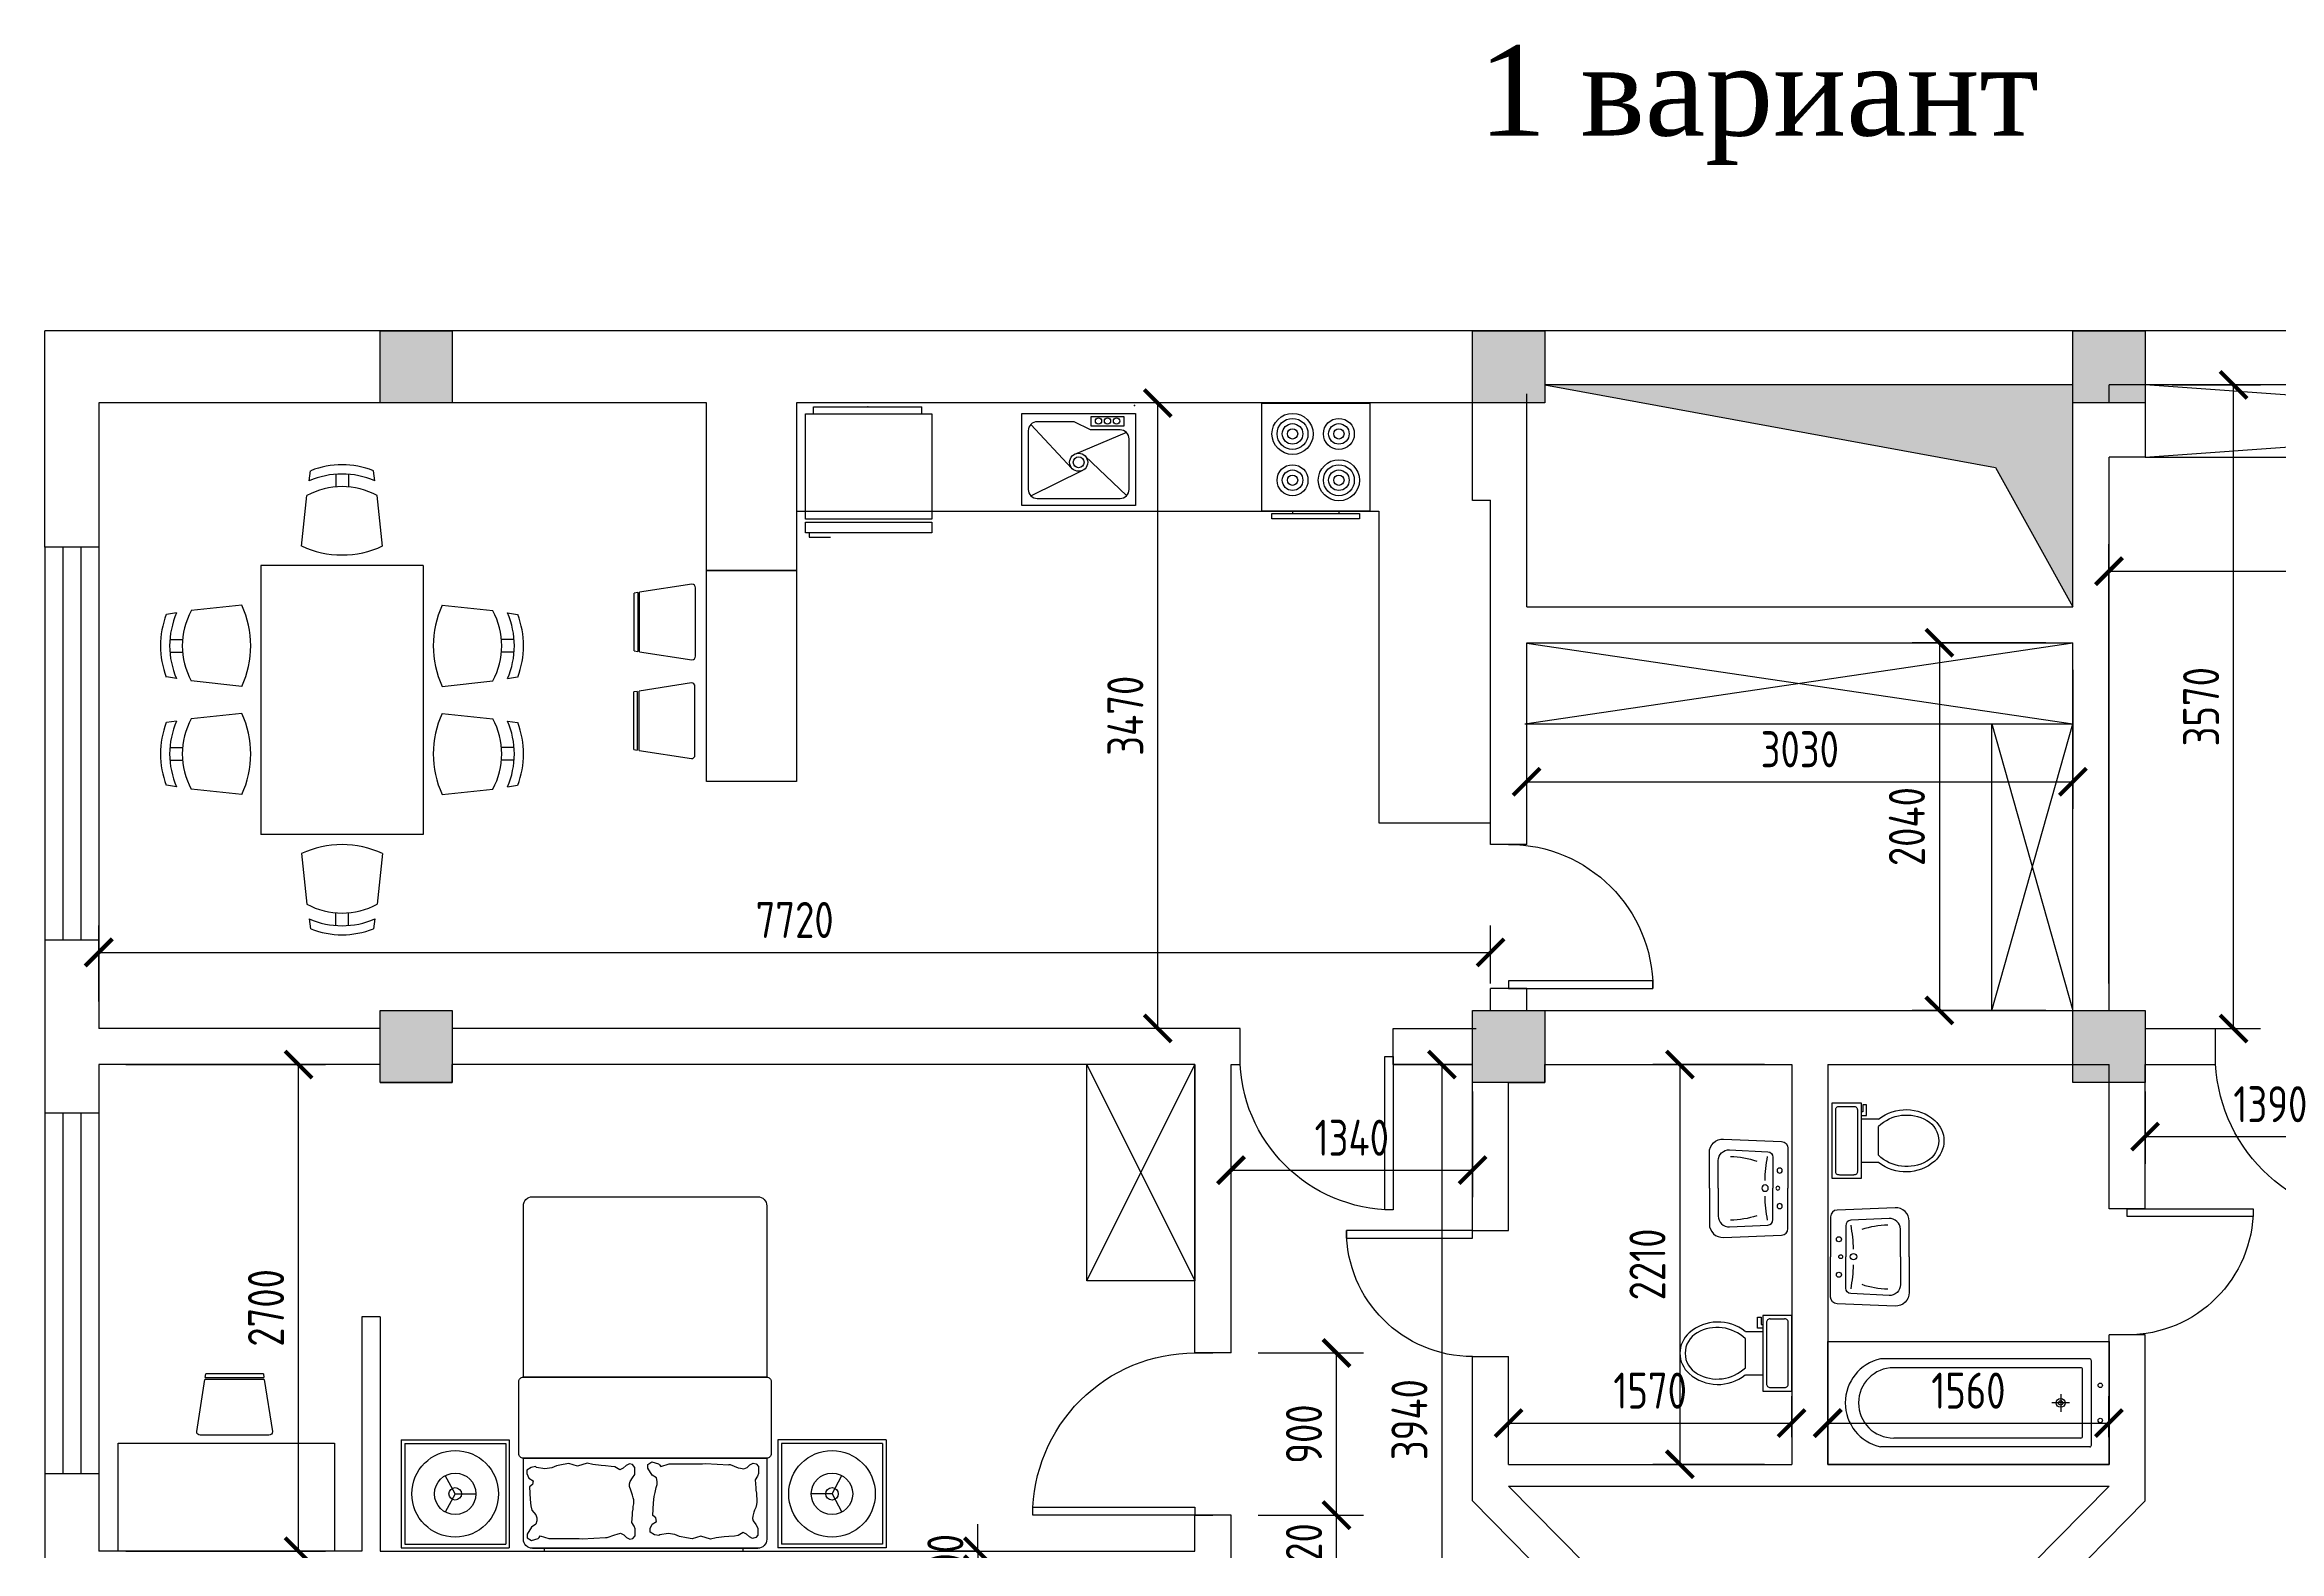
# Model space of a CAD drawing. Header units: millimetres. Extents: x -32476 to 97997, y 23196 to 53777.
# Drawn here: x -32476 to -20081, y 39205 to 47563 of the extents above; entities that cross this region are included whole.
import ezdxf

# ---------------------------------------------------------------- set-up
doc = ezdxf.new("R2010")
doc.units = ezdxf.units.MM
doc.layers.get('Defpoints').update_dxf_attribs({"color": 140})
doc.layers.add('FURNITURE-LAYOUT', color=8, linetype='Continuous')
doc.layers.add('KITSHEN', color=44, linetype='Continuous')
doc.styles.add('Arch-Dim', font='romans.shx', dxfattribs={"width": 0.75})
doc.styles.add('ira', font='times.ttf', dxfattribs={"height": 3})
doc.dimstyles.new('Annotative-UK', dxfattribs={"dimscale": 0, "dimtxt": 2.5, "dimasz": 1.5, "dimexe": 1.5, "dimexo": 1.5, "dimgap": 0.8, "dimtad": 1, "dimdec": 0, "dimdsep": 46, "dimtxsty": 'Arch-Dim', "dimblk": 'ARCHTICK', "dimcen": 2.5, "dimadec": 1, "dimazin": 2, "dimtfac": 1, "dimtdec": 0, "dimtix": 1, "dimtmove": 2, "dimatfit": 3, "dimfxl": 1, "dimtolj": 1, "dimtzin": 0, "dimarcsym": 0})

# ---------------------------------------------------------------- blocks, each defined once
blk = doc.blocks.new('*U37')
for p, q in [((0, 0), (0, 100)), ((900, 0), (900, 100))]:
    blk.add_line(p, q)
blk.add_lwpolyline([(0, 0), (0, -900), (43.75, -900), (43.75, 0)], close=True)
blk.add_arc((0, 0), 900, 270, 0)
blk = doc.blocks.new('*U9')
for p, q in [((0, 0), (0, 100)), ((800, 0), (800, 100))]:
    blk.add_line(p, q)
blk.add_lwpolyline([(0, 0), (0, -800), (43.75, -800), (43.75, 0)], close=True)
blk.add_arc((0, 0), 800, 270, 0)
blk = doc.blocks.new('*U10')
for p, q in [((-700, 0), (-700, 100)), ((0, 0), (0, 100))]:
    blk.add_line(p, q)
blk.add_lwpolyline([(0, 0), (0, -700), (-43.75, -700), (-43.75, 0)], close=True)
blk.add_arc((0, 0), 700, 180, 270)
blk = doc.blocks.new('table-23')
at = {"color": 0, "linetype": 'ByBlock'}
for p, q in [((-0.632, 0.469), (-0.624, 0.525)), ((-0.485, 0.506), (-0.485, 0.436)), ((-0.415, 0.506), (-0.415, 0.436)), ((-0.268, 0.469), (-0.276, 0.525)), ((-0.675, 0.107), (-0.645, 0.387)), ((-0.225, 0.107), (-0.255, 0.387)), ((-0.9, -1.492), (-0.9, 0)), ((-0.9, 0), (0, 0)), ((0, -1.492), (0, 0)), ((-1.006, -0.221), (-1.286, -0.251)), ((0.106, -0.221), (0.386, -0.251)), ((-1.368, -0.264), (-1.424, -0.273)), ((0.468, -0.264), (0.524, -0.273)), ((-1.405, -0.411), (-1.335, -0.411)), ((-1.405, -0.481), (-1.335, -0.481)), ((0.505, -0.411), (0.435, -0.411)), ((0.505, -0.481), (0.435, -0.481)), ((-1.368, -0.628), (-1.424, -0.62)), ((0.468, -0.628), (0.524, -0.62)), ((-1.006, -0.671), (-1.286, -0.641)), ((0.106, -0.671), (0.386, -0.641)), ((-1.368, -0.864), (-1.424, -0.873)), ((-1.006, -0.821), (-1.286, -0.851)), ((0.106, -0.821), (0.386, -0.851)), ((0.468, -0.864), (0.524, -0.873)), ((-1.405, -1.011), (-1.335, -1.011)), ((-1.405, -1.081), (-1.335, -1.081)), ((0.505, -1.011), (0.435, -1.011)), ((0.505, -1.081), (0.435, -1.081)), ((-1.368, -1.228), (-1.424, -1.22)), ((0.468, -1.228), (0.524, -1.22)), ((-1.006, -1.271), (-1.286, -1.241)), ((0.106, -1.271), (0.386, -1.241)), ((-0.9, -1.492), (0, -1.492)), ((-0.675, -1.599), (-0.645, -1.879)), ((-0.225, -1.599), (-0.255, -1.879)), ((-0.632, -1.961), (-0.624, -2.017)), ((-0.485, -1.998), (-0.485, -1.928)), ((-0.415, -1.998), (-0.415, -1.928)), ((-0.268, -1.961), (-0.276, -2.017))]:
    blk.add_line(p, q, dxfattribs=at)
for centre, radius, start, end in [((-0.45, 0.057), 0.45, 66.1344, 113.8656), ((-0.45, 0.077), 0.48, 68.7887, 111.2113), ((-0.45, 0.032), 0.405, 61.2372, 118.7628), ((-0.45, 0.588), 0.531, 244.9424, 295.0576), ((-1.487, -0.446), 0.531, 334.9424, 25.0576), ((0.587, -0.446), 0.531, 154.9424, 205.0576), ((-0.977, -0.446), 0.48, 158.7887, 201.2113), ((-0.956, -0.446), 0.45, 156.1344, 203.8656), ((-0.931, -0.446), 0.405, 151.2372, 208.7628), ((0.031, -0.446), 0.405, 331.2372, 28.7628), ((0.056, -0.446), 0.45, 336.1344, 23.8656), ((0.077, -0.446), 0.48, 338.7887, 21.2113), ((-0.956, -1.046), 0.45, 156.1344, 203.8656), ((-0.931, -1.046), 0.405, 151.2372, 208.7628), ((-1.487, -1.046), 0.531, 334.9424, 25.0576), ((0.587, -1.046), 0.531, 154.9424, 205.0576), ((0.031, -1.046), 0.405, 331.2372, 28.7628), ((0.056, -1.046), 0.45, 336.1344, 23.8656), ((-0.977, -1.046), 0.48, 158.7887, 201.2113), ((0.077, -1.046), 0.48, 338.7887, 21.2113), ((-0.45, -2.081), 0.531, 64.9424, 115.0576), ((-0.45, -1.524), 0.405, 241.2372, 298.7628), ((-0.45, -1.549), 0.45, 246.1344, 293.8656), ((-0.45, -1.57), 0.48, 248.7887, 291.2113)]:
    blk.add_arc(centre, radius, start, end, dxfattribs=at)
blk = doc.blocks.new('toilet-6')
at = {"color": 0, "linetype": 'ByBlock'}
for p, q in [((-0.21, -0.02), (-0.21, -0.18)), ((0.21, -0.02), (-0.21, -0.02)), ((-0.19, -0.06), (-0.19, -0.14)), ((0.17, -0.04), (-0.17, -0.04)), ((0.19, -0.14), (0.19, -0.06)), ((0.21, -0.18), (0.21, -0.02)), ((-0.21, -0.18), (0.21, -0.18)), ((-0.2, -0.21), (-0.2, -0.19)), ((-0.2, -0.19), (-0.16, -0.19)), ((-0.14, -0.21), (-0.2, -0.21)), ((-0.17, -0.16), (0.17, -0.16)), ((-0.16, -0.19), (-0.16, -0.18)), ((-0.14, -0.18), (-0.14, -0.21)), ((-0.12, -0.277), (-0.12, -0.18)), ((0.12, -0.277), (0.12, -0.18)), ((0.08, -0.277), (-0.08, -0.277))]:
    blk.add_line(p, q, dxfattribs=at)
for centre, radius, start, end in [((-0.173, -0.057), 0.0177, 81.8699, 188.1301), ((0.172, -0.057), 0.0177, 351.8699, 98.1301), ((-0.173, -0.142), 0.0177, 171.8699, 278.1301), ((0.172, -0.142), 0.0177, 261.8699, 8.1301), ((0.07, -0.429), 0.243, 141.4691, 221.0789), ((0.084, -0.433), 0.227, 136.3677, 209.5765), ((-0.084, -0.433), 0.227, 330.4233, 43.6321), ((-0.07, -0.429), 0.243, 318.9209, 38.5307), ((0, -0.481), 0.13, 209.5765, 330.4233), ((0, -0.49), 0.15, 221.0789, 318.9209)]:
    blk.add_arc(centre, radius, start, end, dxfattribs=at)
blk = doc.blocks.new('fdhgjmkhj')
for points in [[(100874, 40847), (100676, 40847, -0.426121), (100601, 40925), (100614, 41247, -0.402405), (100651, 41283), (100874, 41283)], [(100874, 40847), (101072, 40847, 0.426121), (101147, 40925), (101134, 41247, 0.402405), (101096, 41283), (100874, 41283)], [(100874, 40896), (100720, 40896, -0.426121), (100660, 40959), (100670, 41171, -0.402405), (100700, 41199), (100874, 41199)], [(100874, 40896), (101028, 40896, 0.426121), (101087, 40959), (101077, 41171, 0.402405), (101047, 41199), (100874, 41199)]]:
    blk.add_lwpolyline(points, format="xyb")
for centre, radius in [((100775, 41237), 14.1), ((100875, 41156), 17.7), ((100875, 41227), 10.6), ((100972, 41237), 14.1)]:
    blk.add_circle(centre, radius)
for centre, radius, start, end in [((100865, 42114), 959, 259.9216, 267.8955), ((100882, 42114), 959, 272.1045, 280.0784), ((101159, 40961), 462, 161.1486, 179.4926), ((100588, 40961), 462, 0.5074, 18.8514)]:
    blk.add_arc(centre, radius, start, end)
blk = doc.blocks.new('Bañ06 160x70')
at = {"color": 0, "linetype": 'ByBlock'}
for p, q in [((0, 0.35), (1.6, 0.35)), ((0, -0.35), (0, 0.35)), ((1.6, 0.35), (1.6, -0.35)), ((0.1, 0.240002), (0.1, -0.240002)), ((0.109997, 0.25), (1.3, 0.25)), ((0.15, 0.190002), (0.15, -0.190002)), ((0.159998, 0.2), (1.225, 0.2)), ((0.225, 0), (0.325, 0)), ((0.275, -0.05), (0.275, 0.05)), ((0.109997, -0.25), (1.3, -0.25)), ((0.159998, -0.2), (1.225, -0.2)), ((1.6, -0.35), (0, -0.35))]:
    blk.add_line(p, q, dxfattribs=at)
for centre, radius in [((0.05, 0.1), 0.0125), ((0.275, 0), 0.025), ((0.275, 0), 0.0125), ((0.05, -0.1), 0.0125)]:
    blk.add_circle(centre, radius, dxfattribs=at)
for centre, radius, start, end in [((0.109997, 0.240002), 0.01, 90.000005, 180.000007), ((0.159998, 0.190002), 0.01, 90.000005, 180.000062), ((1.225, 0), 0.2, 270, 89.999991), ((1.244141, 0), 0.256165, 282.594819, 77.404868), ((0.109997, -0.240002), 0.01, 180.000001, 269.99999), ((0.159998, -0.190002), 0.01, 180.000001, 270.000058)]:
    blk.add_arc(centre, radius, start, end, dxfattribs=at)
blk = doc.blocks.new('*U11')
for p, q in [((-700, 0), (-700, -100)), ((0, 0), (0, -100))]:
    blk.add_line(p, q)
blk.add_lwpolyline([(0, 0), (0, 700), (-43.75, 700), (-43.75, 0)], close=True)
blk.add_arc((0, 0), 700, 90, 180)
blk = doc.blocks.new('htjykl')
for p, q in [((94431, 45514), (94431, 45554)), ((94431, 45554), (95031, 45554)), ((95031, 45514), (95031, 45554)), ((94406, 44854), (94406, 44831)), ((94406, 44831), (94524, 44831))]:
    blk.add_line(p, q)
for points in [[(94386, 45514), (95086, 45514), (95086, 44931), (94386, 44931)], [(95086, 44914), (95086, 44854), (94386, 44854), (94386, 44914)]]:
    blk.add_lwpolyline(points, close=True)
blk.add_point((94731, 45554))
blk = doc.blocks.new('hjykl.yu')
for p, q in [((95996, 45456), (96224, 45212)), ((96526, 45411), (96237, 45290)), ((96526, 45061), (96298, 45280))]:
    blk.add_line(p, q)
for points in [[(96576, 45516), (96576, 45006), (95946, 45006), (95946, 45516)], [(96511, 45446), (96331, 45446), (96331, 45501), (96511, 45501)]]:
    blk.add_lwpolyline(points, close=True)
blk.add_lwpolyline([(96491, 45426), (96326, 45426), (96236, 45471), (96031, 45471, 0.414214), (95981, 45421), (95981, 45096, 0.414214), (96031, 45046), (96491, 45046, 0.414214), (96541, 45096), (96541, 45376, 0.414214)], format="xyb", close=True)
for centre, radius in [((96371, 45475), 17.5), ((96421, 45475), 17.5), ((96471, 45475), 17.5), ((96261, 45246), 50), ((96261, 45246), 30)]:
    blk.add_circle(centre, radius)
blk = doc.blocks.new('ove 10')
at = {"layer": 'KITSHEN', "color": 7}
for p, q in [((5363.7, 715.5), (5423.7, 715.5)), ((5363.7, 655.5), (5363.7, 715.5)), ((5423.7, 715.5), (5423.7, 655.5)), ((5423.7, 655.5), (5363.7, 655.5)), ((5369.4, 651.3), (5369.4, 654.2)), ((5369.4, 654.2), (5418, 654.2)), ((5418, 651.3), (5369.4, 651.3)), ((5380.8, 655.5), (5380.8, 654.2)), ((5406.5, 655.5), (5406.5, 654.2)), ((5418, 654.2), (5418, 651.3))]:
    blk.add_line(p, q, dxfattribs=at)
for centre, radius in [((5380.8, 698.4), 11.4), ((5380.8, 698.4), 8.57), ((5406.5, 698.4), 8.57), ((5380.8, 698.4), 5.71), ((5380.8, 698.4), 2.86), ((5406.5, 698.4), 5.71), ((5406.5, 698.4), 2.86), ((5406.5, 672.7), 11.4), ((5380.8, 672.7), 8.57), ((5380.8, 672.7), 5.71), ((5380.8, 672.7), 2.86), ((5406.5, 672.7), 8.57), ((5406.5, 672.7), 5.71), ((5406.5, 672.7), 2.86)]:
    blk.add_circle(centre, radius, dxfattribs=at)
blk = doc.blocks.new('D-CH')
at = {"layer": 'FURNITURE-LAYOUT'}
for p, q in [((0, 9.5), (0, -9.5)), ((15.50061, 8.2343), (1, 10.5)), ((15.5, 8.2304), (15.5, -8.2391)), ((16, -8.1584), (16, 8.1534)), ((17, 8), (16.00044, 8.1562)), ((17, 8), (17, -8)), ((1, -10.5), (15.49928, -8.2345)), ((15.99968, -8.1563), (17, -8))]:
    blk.add_line(p, q, dxfattribs=at)
for centre, start, end in [((1, 9.5), 90, 180), ((1, -9.5), 180, 270)]:
    blk.add_arc(centre, 1, start, end, dxfattribs=at)
blk = doc.blocks.new('MAT-P14')
for p, q in [((-1.337, 1.348), (-1.337, 1.948)), ((-1.337, 1.948), (-0.737, 1.948)), ((-1.317, 1.928), (-0.757, 1.928)), ((-1.317, 1.368), (-1.317, 1.928)), ((-0.757, 1.368), (-0.757, 1.928)), ((-0.737, 1.348), (-0.737, 1.948)), ((0.625, 1.95), (-0.625, 1.95)), ((0.753, 1.348), (0.753, 1.948)), ((1.353, 1.948), (0.753, 1.948)), ((1.333, 1.928), (0.773, 1.928)), ((0.773, 1.368), (0.773, 1.928)), ((1.333, 1.368), (1.333, 1.928)), ((1.353, 1.348), (1.353, 1.948)), ((-1.037, 1.648), (-1.091, 1.749)), ((1.053, 1.648), (1.108, 1.749)), ((-1.037, 1.648), (-1.091, 1.547)), ((-1.037, 1.648), (-0.922, 1.648)), ((1.053, 1.648), (0.938, 1.648)), ((1.053, 1.648), (1.108, 1.547)), ((-1.317, 1.368), (-0.757, 1.368)), ((1.333, 1.368), (0.773, 1.368)), ((-1.337, 1.348), (-0.737, 1.348)), ((1.353, 1.348), (0.753, 1.348))]:
    blk.add_line(p, q)
for points in [[(-0.675, 1.45), (-0.675, 1.9, -0.414214), (-0.625, 1.95), (0.625, 1.95, -0.414214), (0.675, 1.9), (0.675, 1.45)], [(-0.675, 1, -0.414214), (-0.7, 1.025), (-0.7, 1.425, -0.414214), (-0.675, 1.45), (0.675, 1.45, -0.414214), (0.7, 1.425), (0.7, 1.025, -0.414214), (0.675, 1)], [(-0.625, 0, -0.414214), (-0.675, 0.05), (-0.675, 1), (0.675, 1), (0.675, 0.05, -0.414214), (0.625, 0)]]:
    blk.add_lwpolyline(points, format="xyb", close=True)
for points in [[(-0.614, 1.818), (-0.626, 1.838), (-0.626, 1.877), (-0.614, 1.891), (-0.596, 1.896), (-0.579, 1.886), (-0.563, 1.872), (-0.545, 1.863), (-0.516, 1.879), (-0.497, 1.882), (-0.465, 1.884), (-0.439, 1.887), (-0.395, 1.892), (-0.363, 1.9), (-0.309, 1.882), (-0.262, 1.897), (-0.23, 1.892), (-0.192, 1.884), (-0.166, 1.873), (-0.128, 1.868), (-0.082, 1.875), (-0.076, 1.88), (-0.052, 1.875), (-0.028, 1.861), (-0.028, 1.841), (-0.04, 1.817), (-0.064, 1.802), (-0.06, 1.781), (-0.043, 1.768), (-0.046, 1.697), (-0.05, 1.662), (-0.056, 1.64), (-0.062, 1.612), (-0.068, 1.596), (-0.068, 1.579), (-0.063, 1.56), (-0.039, 1.545), (-0.015, 1.505), (-0.015, 1.486), (-0.038, 1.471), (-0.075, 1.482), (-0.081, 1.487), (-0.087, 1.497), (-0.134, 1.481), (-0.304, 1.482), (-0.318, 1.482), (-0.335, 1.479), (-0.464, 1.488), (-0.467, 1.486), (-0.473, 1.486), (-0.517, 1.503), (-0.53, 1.505), (-0.548, 1.51), (-0.566, 1.501), (-0.581, 1.487), (-0.599, 1.477), (-0.617, 1.482), (-0.629, 1.497), (-0.629, 1.536), (-0.623, 1.55), (-0.611, 1.57), (-0.614, 1.614), (-0.615, 1.627), (-0.618, 1.644), (-0.619, 1.66), (-0.62, 1.675), (-0.62, 1.695), (-0.618, 1.707), (-0.614, 1.723), (-0.608, 1.739), (-0.604, 1.75), (-0.598, 1.771), (-0.596, 1.785), (-0.6, 1.798), (-0.614, 1.819)], [(0.069, 1.559), (0.057, 1.54), (0.057, 1.501), (0.069, 1.486), (0.087, 1.481), (0.105, 1.491), (0.121, 1.505), (0.139, 1.514), (0.168, 1.498), (0.187, 1.496), (0.219, 1.493), (0.244, 1.49), (0.289, 1.485), (0.321, 1.477), (0.374, 1.495), (0.422, 1.48), (0.454, 1.486), (0.492, 1.493), (0.517, 1.504), (0.555, 1.509), (0.602, 1.502), (0.608, 1.497), (0.632, 1.502), (0.656, 1.517), (0.656, 1.536), (0.644, 1.561), (0.62, 1.575), (0.624, 1.596), (0.641, 1.609), (0.637, 1.68), (0.633, 1.715), (0.628, 1.738), (0.606, 1.765), (0.6, 1.781), (0.6, 1.798), (0.605, 1.817), (0.629, 1.832), (0.654, 1.872), (0.654, 1.892), (0.63, 1.906), (0.593, 1.895), (0.587, 1.891), (0.581, 1.881), (0.534, 1.896), (0.379, 1.896), (0.366, 1.896), (0.348, 1.898), (0.22, 1.89), (0.216, 1.891), (0.21, 1.891), (0.167, 1.875), (0.154, 1.872), (0.136, 1.867), (0.118, 1.876), (0.102, 1.89), (0.085, 1.9), (0.067, 1.895), (0.055, 1.881), (0.055, 1.842), (0.061, 1.827), (0.073, 1.807), (0.07, 1.764), (0.069, 1.75), (0.066, 1.733), (0.065, 1.718), (0.063, 1.703), (0.063, 1.682), (0.066, 1.67), (0.07, 1.655), (0.075, 1.638), (0.079, 1.627), (0.086, 1.607), (0.087, 1.592), (0.083, 1.579), (0.07, 1.559)]]:
    blk.add_lwpolyline(points)
blk.add_lwpolyline([(-0.542, 1.95), (-0.542, 1.967), (0.558, 1.967), (0.558, 1.95)], close=True)
for centre, radius in [((-1.037, 1.648), 0.24), ((1.053, 1.648), 0.24), ((-1.037, 1.648), 0.115), ((1.053, 1.648), 0.115), ((-1.037, 1.648), 0.035), ((1.053, 1.648), 0.035)]:
    blk.add_circle(centre, radius)
blk = doc.blocks.new('*U57')
for p, q in [((0, 0), (0, -100)), ((800, 0), (800, -100))]:
    blk.add_line(p, q)
blk.add_lwpolyline([(0, 0), (0, 800), (43.75, 800), (43.75, 0)], close=True)
blk.add_arc((0, 0), 800, 0, 90)
blk = doc.blocks.new('_ArchTick')
at = {"color": 0, "linetype": 'ByBlock', "const_width": 0.15}
blk.add_lwpolyline([(-0.5, -0.5), (0.5, 0.5)], dxfattribs=at)
blk = doc.blocks.new('*D117')
at = {"color": 0, "lineweight": -2, "transparency": 16777216}
for p, q in [((-32026, 41905), (-30918, 41905)), ((-31068, 39205), (-31068, 41905)), ((-32026, 39205), (-30918, 39205))]:
    blk.add_line(p, q, dxfattribs=at)
at = {"layer": 'Defpoints', "color": 0, "transparency": 16777216}
for p in [(-32176, 41905), (-31068, 41905), (-32176, 39205)]:
    blk.add_point(p, dxfattribs=at)
at = {"color": 0, "lineweight": -2, "transparency": 16777216, "xscale": 150, "yscale": 150, "zscale": 150}
for p, rotation in [((-31068, 41905), 90), ((-31068, 39205), 270)]:
    blk.add_blockref('_ArchTick', p, dxfattribs=dict(at, rotation=rotation))
at = {"color": 0, "transparency": 16777216, "insert": (-31248, 40555), "char_height": 200, "attachment_point": 5, "rotation": 90, "style": 'Arch-Dim'}
blk.add_mtext('\\A1;2700', dxfattribs=at)
blk = doc.blocks.new('*D118')
at = {"color": 0, "lineweight": -2, "transparency": 16777216}
for p, q in [((-32176, 42255), (-32176, 42677)), ((-24456, 42355), (-24456, 42677)), ((-32176, 42527), (-24456, 42527))]:
    blk.add_line(p, q, dxfattribs=at)
at = {"layer": 'Defpoints', "color": 0, "transparency": 16777216}
for p in [(-24456, 42527), (-24456, 42205), (-32176, 42105)]:
    blk.add_point(p, dxfattribs=at)
at = {"color": 0, "lineweight": -2, "transparency": 16777216, "xscale": 150, "yscale": 150, "zscale": 150, "rotation": 180}
blk.add_blockref('_ArchTick', (-32176, 42527), dxfattribs=at)
at = {"color": 0, "lineweight": -2, "transparency": 16777216, "xscale": 150, "yscale": 150, "zscale": 150}
blk.add_blockref('_ArchTick', (-24456, 42527), dxfattribs=at)
at = {"color": 0, "transparency": 16777216, "insert": (-28316, 42707), "char_height": 200, "attachment_point": 5, "style": 'Arch-Dim'}
blk.add_mtext('\\A1;7720', dxfattribs=at)
blk = doc.blocks.new('*D119')
at = {"color": 0, "lineweight": -2, "transparency": 16777216}
for p, q in [((-25996, 45575), (-26452, 45575)), ((-26302, 42105), (-26302, 45575)), ((-25996, 42105), (-26452, 42105))]:
    blk.add_line(p, q, dxfattribs=at)
at = {"layer": 'Defpoints', "color": 0, "transparency": 16777216}
for p in [(-26302, 45575), (-25846, 45575), (-25846, 42105)]:
    blk.add_point(p, dxfattribs=at)
at = {"color": 0, "lineweight": -2, "transparency": 16777216, "xscale": 150, "yscale": 150, "zscale": 150}
for p, rotation in [((-26302, 45575), 90), ((-26302, 42105), 270)]:
    blk.add_blockref('_ArchTick', p, dxfattribs=dict(at, rotation=rotation))
at = {"color": 0, "transparency": 16777216, "insert": (-26482, 43840), "char_height": 200, "attachment_point": 5, "rotation": 90, "style": 'Arch-Dim'}
blk.add_mtext('\\A1;3470', dxfattribs=at)
blk = doc.blocks.new('*D120')
at = {"color": 0, "lineweight": -2, "transparency": 16777216}
for p, q in [((-22936, 41905), (-23556, 41905)), ((-23406, 41905), (-23406, 39687)), ((-22936, 39687), (-23556, 39687))]:
    blk.add_line(p, q, dxfattribs=at)
at = {"layer": 'Defpoints', "color": 0, "transparency": 16777216}
for p in [(-22786, 41905), (-23406, 39687), (-22786, 39687)]:
    blk.add_point(p, dxfattribs=at)
at = {"color": 0, "lineweight": -2, "transparency": 16777216, "xscale": 150, "yscale": 150, "zscale": 150}
for p, rotation in [((-23406, 41905), 90), ((-23406, 39687), 270)]:
    blk.add_blockref('_ArchTick', p, dxfattribs=dict(at, rotation=rotation))
at = {"color": 0, "transparency": 16777216, "insert": (-23586, 40796), "char_height": 200, "attachment_point": 5, "rotation": 90, "style": 'Arch-Dim'}
blk.add_mtext('\\A1;2210', dxfattribs=at)
blk = doc.blocks.new('*D121')
at = {"color": 0, "lineweight": -2, "transparency": 16777216}
for p, q in [((-24356, 39837), (-24356, 40066)), ((-22786, 39837), (-22786, 40066)), ((-24356, 39916), (-22786, 39916))]:
    blk.add_line(p, q, dxfattribs=at)
at = {"layer": 'Defpoints', "color": 0, "transparency": 16777216}
for p in [(-22786, 39916), (-24356, 39687), (-22786, 39687)]:
    blk.add_point(p, dxfattribs=at)
at = {"color": 0, "lineweight": -2, "transparency": 16777216, "xscale": 150, "yscale": 150, "zscale": 150, "rotation": 180}
blk.add_blockref('_ArchTick', (-24356, 39916), dxfattribs=at)
at = {"color": 0, "lineweight": -2, "transparency": 16777216, "xscale": 150, "yscale": 150, "zscale": 150}
blk.add_blockref('_ArchTick', (-22786, 39916), dxfattribs=at)
at = {"color": 0, "transparency": 16777216, "insert": (-23571, 40096), "char_height": 200, "attachment_point": 5, "style": 'Arch-Dim'}
blk.add_mtext('\\A1;1570', dxfattribs=at)
blk = doc.blocks.new('*D122')
at = {"color": 0, "lineweight": -2, "transparency": 16777216}
for p, q in [((-22586, 39837), (-22586, 40066)), ((-21026, 39837), (-21026, 40066)), ((-22586, 39916), (-21026, 39916))]:
    blk.add_line(p, q, dxfattribs=at)
at = {"layer": 'Defpoints', "color": 0, "transparency": 16777216}
for p in [(-21026, 39916), (-22586, 39687), (-21026, 39687)]:
    blk.add_point(p, dxfattribs=at)
at = {"color": 0, "lineweight": -2, "transparency": 16777216, "xscale": 150, "yscale": 150, "zscale": 150, "rotation": 180}
blk.add_blockref('_ArchTick', (-22586, 39916), dxfattribs=at)
at = {"color": 0, "lineweight": -2, "transparency": 16777216, "xscale": 150, "yscale": 150, "zscale": 150}
blk.add_blockref('_ArchTick', (-21026, 39916), dxfattribs=at)
at = {"color": 0, "transparency": 16777216, "insert": (-21806, 40096), "char_height": 200, "attachment_point": 5, "style": 'Arch-Dim'}
blk.add_mtext('\\A1;1560', dxfattribs=at)
blk = doc.blocks.new('*D123')
at = {"color": 0, "lineweight": -2, "transparency": 16777216}
for p, q in [((-20676, 45675), (-20185, 45675)), ((-20335, 42105), (-20335, 45675)), ((-20676, 42105), (-20185, 42105))]:
    blk.add_line(p, q, dxfattribs=at)
at = {"layer": 'Defpoints', "color": 0, "transparency": 16777216}
for p in [(-20826, 45675), (-20335, 45675), (-20826, 42105)]:
    blk.add_point(p, dxfattribs=at)
at = {"color": 0, "lineweight": -2, "transparency": 16777216, "xscale": 150, "yscale": 150, "zscale": 150}
for p, rotation in [((-20335, 45675), 90), ((-20335, 42105), 270)]:
    blk.add_blockref('_ArchTick', p, dxfattribs=dict(at, rotation=rotation))
at = {"color": 0, "transparency": 16777216, "insert": (-20515, 43890), "char_height": 200, "attachment_point": 5, "rotation": 90, "style": 'Arch-Dim'}
blk.add_mtext('\\A1;3570', dxfattribs=at)
blk = doc.blocks.new('*D124')
at = {"color": 0, "lineweight": -2, "transparency": 16777216}
for p, q in [((-21026, 42355), (-21026, 44792)), ((-13316, 42455), (-13316, 44792)), ((-21026, 44642), (-13316, 44642))]:
    blk.add_line(p, q, dxfattribs=at)
at = {"layer": 'Defpoints', "color": 0, "transparency": 16777216}
for p in [(-13316, 44642), (-13316, 42305), (-21026, 42205)]:
    blk.add_point(p, dxfattribs=at)
at = {"color": 0, "lineweight": -2, "transparency": 16777216, "xscale": 150, "yscale": 150, "zscale": 150, "rotation": 180}
blk.add_blockref('_ArchTick', (-21026, 44642), dxfattribs=at)
at = {"color": 0, "lineweight": -2, "transparency": 16777216, "xscale": 150, "yscale": 150, "zscale": 150}
blk.add_blockref('_ArchTick', (-13316, 44642), dxfattribs=at)
at = {"color": 0, "transparency": 16777216, "insert": (-17171, 44822), "char_height": 200, "attachment_point": 5, "style": 'Arch-Dim'}
blk.add_mtext('\\A1;7710', dxfattribs=at)
blk = doc.blocks.new('*D126')
at = {"color": 0, "lineweight": -2, "transparency": 16777216}
for p, q in [((-24256, 44095), (-24256, 43324)), ((-21226, 44095), (-21226, 43324)), ((-24256, 43474), (-21226, 43474))]:
    blk.add_line(p, q, dxfattribs=at)
at = {"layer": 'Defpoints', "color": 0, "transparency": 16777216}
for p in [(-24256, 44245), (-21226, 44245), (-21226, 43474)]:
    blk.add_point(p, dxfattribs=at)
at = {"color": 0, "lineweight": -2, "transparency": 16777216, "xscale": 150, "yscale": 150, "zscale": 150, "rotation": 180}
blk.add_blockref('_ArchTick', (-24256, 43474), dxfattribs=at)
at = {"color": 0, "lineweight": -2, "transparency": 16777216, "xscale": 150, "yscale": 150, "zscale": 150}
blk.add_blockref('_ArchTick', (-21226, 43474), dxfattribs=at)
at = {"color": 0, "transparency": 16777216, "insert": (-22741, 43654), "char_height": 200, "attachment_point": 5, "style": 'Arch-Dim'}
blk.add_mtext('\\A1;3030', dxfattribs=at)
blk = doc.blocks.new('*D127')
at = {"color": 0, "lineweight": -2, "transparency": 16777216}
for p, q in [((-21376, 44245), (-22117, 44245)), ((-21967, 44245), (-21967, 42205)), ((-21376, 42205), (-22117, 42205))]:
    blk.add_line(p, q, dxfattribs=at)
at = {"layer": 'Defpoints', "color": 0, "transparency": 16777216}
for p in [(-21226, 44245), (-21967, 42205), (-21226, 42205)]:
    blk.add_point(p, dxfattribs=at)
at = {"color": 0, "lineweight": -2, "transparency": 16777216, "xscale": 150, "yscale": 150, "zscale": 150}
for p, rotation in [((-21967, 44245), 90), ((-21967, 42205), 270)]:
    blk.add_blockref('_ArchTick', p, dxfattribs=dict(at, rotation=rotation))
at = {"color": 0, "transparency": 16777216, "insert": (-22147, 43225), "char_height": 200, "attachment_point": 5, "rotation": 90, "style": 'Arch-Dim'}
blk.add_mtext('\\A1;2040', dxfattribs=at)
blk = doc.blocks.new('*D129')
at = {"color": 0, "lineweight": -2, "transparency": 16777216}
for p, q in [((-27300, 39205), (-27300, 39355)), ((-27306, 39205), (-27450, 39205)), ((-27300, 39205), (-27300, 39105)), ((-27306, 39105), (-27450, 39105)), ((-27300, 39105), (-27300, 38955))]:
    blk.add_line(p, q, dxfattribs=at)
at = {"layer": 'Defpoints', "color": 0, "transparency": 16777216}
for p in [(-27156, 39205), (-27300, 39105), (-27156, 39105)]:
    blk.add_point(p, dxfattribs=at)
at = {"color": 0, "lineweight": -2, "transparency": 16777216, "xscale": 150, "yscale": 150, "zscale": 150}
for p, rotation in [((-27300, 39205), 270), ((-27300, 39105), 90)]:
    blk.add_blockref('_ArchTick', p, dxfattribs=dict(at, rotation=rotation))
at = {"color": 0, "transparency": 16777216, "insert": (-27480, 39155), "char_height": 200, "attachment_point": 5, "rotation": 90, "style": 'Arch-Dim'}
blk.add_mtext('\\A1;100', dxfattribs=at)
blk = doc.blocks.new('*D130')
at = {"color": 0, "lineweight": -2, "transparency": 16777216}
for p, q in [((-24706, 41905), (-24876, 41905)), ((-24726, 41905), (-24726, 37965)), ((-24706, 37965), (-24876, 37965))]:
    blk.add_line(p, q, dxfattribs=at)
at = {"layer": 'Defpoints', "color": 0, "transparency": 16777216}
for p in [(-24556, 41905), (-24726, 37965), (-24556, 37965)]:
    blk.add_point(p, dxfattribs=at)
at = {"color": 0, "lineweight": -2, "transparency": 16777216, "xscale": 150, "yscale": 150, "zscale": 150}
for p, rotation in [((-24726, 41905), 90), ((-24726, 37965), 270)]:
    blk.add_blockref('_ArchTick', p, dxfattribs=dict(at, rotation=rotation))
at = {"color": 0, "transparency": 16777216, "insert": (-24906, 39935), "char_height": 200, "attachment_point": 5, "rotation": 90, "style": 'Arch-Dim'}
blk.add_mtext('\\A1;3940', dxfattribs=at)
blk = doc.blocks.new('*D131')
at = {"color": 0, "lineweight": -2, "transparency": 16777216}
for p, q in [((-25896, 41755), (-25896, 41169)), ((-24556, 41755), (-24556, 41169)), ((-25896, 41319), (-24556, 41319))]:
    blk.add_line(p, q, dxfattribs=at)
at = {"layer": 'Defpoints', "color": 0, "transparency": 16777216}
for p in [(-25896, 41905), (-24556, 41905), (-24556, 41319)]:
    blk.add_point(p, dxfattribs=at)
at = {"color": 0, "lineweight": -2, "transparency": 16777216, "xscale": 150, "yscale": 150, "zscale": 150, "rotation": 180}
blk.add_blockref('_ArchTick', (-25896, 41319), dxfattribs=at)
at = {"color": 0, "lineweight": -2, "transparency": 16777216, "xscale": 150, "yscale": 150, "zscale": 150}
blk.add_blockref('_ArchTick', (-24556, 41319), dxfattribs=at)
at = {"color": 0, "transparency": 16777216, "insert": (-25226, 41499), "char_height": 200, "attachment_point": 5, "style": 'Arch-Dim'}
blk.add_mtext('\\A1;1340', dxfattribs=at)
blk = doc.blocks.new('*D134')
at = {"color": 0, "lineweight": -2, "transparency": 16777216}
for p, q in [((-25311, 39405), (-25311, 39555)), ((-25746, 39405), (-25161, 39405)), ((-25311, 38985), (-25311, 39405)), ((-25746, 38985), (-25161, 38985)), ((-25311, 38985), (-25311, 38835))]:
    blk.add_line(p, q, dxfattribs=at)
at = {"layer": 'Defpoints', "color": 0, "transparency": 16777216}
for p in [(-25896, 39405), (-25311, 39405), (-25896, 38985)]:
    blk.add_point(p, dxfattribs=at)
at = {"color": 0, "lineweight": -2, "transparency": 16777216, "xscale": 150, "yscale": 150, "zscale": 150}
for p, rotation in [((-25311, 39405), 270), ((-25311, 38985), 90)]:
    blk.add_blockref('_ArchTick', p, dxfattribs=dict(at, rotation=rotation))
at = {"color": 0, "transparency": 16777216, "insert": (-25491, 39195), "char_height": 200, "attachment_point": 5, "rotation": 90, "style": 'Arch-Dim'}
blk.add_mtext('\\A1;420', dxfattribs=at)
blk = doc.blocks.new('*D135')
at = {"color": 0, "lineweight": -2, "transparency": 16777216}
for p, q in [((-25746, 40305), (-25161, 40305)), ((-25311, 39405), (-25311, 40305)), ((-25746, 39405), (-25161, 39405))]:
    blk.add_line(p, q, dxfattribs=at)
at = {"layer": 'Defpoints', "color": 0, "transparency": 16777216}
for p in [(-25896, 40305), (-25311, 40305), (-25896, 39405)]:
    blk.add_point(p, dxfattribs=at)
at = {"color": 0, "lineweight": -2, "transparency": 16777216, "xscale": 150, "yscale": 150, "zscale": 150}
for p, rotation in [((-25311, 40305), 90), ((-25311, 39405), 270)]:
    blk.add_blockref('_ArchTick', p, dxfattribs=dict(at, rotation=rotation))
at = {"color": 0, "transparency": 16777216, "insert": (-25491, 39855), "char_height": 200, "attachment_point": 5, "rotation": 90, "style": 'Arch-Dim'}
blk.add_mtext('\\A1;900', dxfattribs=at)
blk = doc.blocks.new('*D136')
at = {"color": 0, "lineweight": -2, "transparency": 16777216}
for p, q in [((-20826, 41755), (-20826, 41355)), ((-19436, 41755), (-19436, 41355)), ((-20826, 41505), (-19436, 41505))]:
    blk.add_line(p, q, dxfattribs=at)
at = {"layer": 'Defpoints', "color": 0, "transparency": 16777216}
for p in [(-20826, 41905), (-19436, 41905), (-19436, 41505)]:
    blk.add_point(p, dxfattribs=at)
at = {"color": 0, "lineweight": -2, "transparency": 16777216, "xscale": 150, "yscale": 150, "zscale": 150, "rotation": 180}
blk.add_blockref('_ArchTick', (-20826, 41505), dxfattribs=at)
at = {"color": 0, "lineweight": -2, "transparency": 16777216, "xscale": 150, "yscale": 150, "zscale": 150}
blk.add_blockref('_ArchTick', (-19436, 41505), dxfattribs=at)
at = {"color": 0, "transparency": 16777216, "insert": (-20131, 41685), "char_height": 200, "attachment_point": 5, "style": 'Arch-Dim'}
blk.add_mtext('\\A1;1390', dxfattribs=at)

msp = doc.modelspace()

# ---------------------------------------------------------------- hatches: boundary and pattern name
h = msp.add_hatch(color=256)
h.dxf.hatch_style = 1
h.paths.add_polyline_path([(-30215.8, 45975), (-30615.8, 45975), (-30615.8, 45575), (-30215.8, 45575)])
h = msp.add_hatch(color=256)
h.dxf.hatch_style = 1
h.paths.add_polyline_path([(-24155.8, 45975), (-24555.8, 45975), (-24555.8, 45575), (-24155.8, 45575)])
h = msp.add_hatch(color=256)
h.dxf.hatch_style = 1
h.paths.add_polyline_path([(-20825.8, 45975), (-21225.8, 45975), (-21225.8, 45575), (-20825.8, 45575)])
h = msp.add_hatch(color=256)
h.dxf.hatch_style = 1
h.paths.add_polyline_path([(-21225.8, 45675), (-24155.8, 45675), (-21654.8, 45217), (-21225.8, 44445)])
h = msp.add_hatch(color=256)
h.dxf.hatch_style = 1
h.paths.add_polyline_path([(-30215.8, 42205), (-30615.8, 42205), (-30615.8, 41805), (-30215.8, 41805)])
h = msp.add_hatch(color=256)
h.dxf.hatch_style = 1
h.paths.add_polyline_path([(-24155.8, 42205), (-24555.8, 42205), (-24555.8, 41805), (-24155.8, 41805)])
h = msp.add_hatch(color=256)
h.dxf.hatch_style = 1
h.paths.add_polyline_path([(-20825.8, 42205), (-21225.8, 42205), (-21225.8, 41805), (-20825.8, 41805)])

# ---------------------------------------------------------------- linework, layer by layer
at = {"lineweight": 30}
for p, q in [((-13015.8, 45975), (-32475.8, 45975)), ((-32475.8, 44775), (-32475.8, 45975)), ((-24255.8, 44445), (-24255.8, 45626)), ((-24155.8, 45675), (-21654.8, 45217)), ((-21225.8, 45675), (-24155.8, 45675)), ((-21225.8, 44445), (-21225.8, 45675)), ((-21025.8, 45575), (-21025.8, 45675)), ((-15225.8, 45675), (-21025.8, 45675)), ((-28805.8, 45575), (-32175.8, 45575)), ((-32175.8, 45575), (-32175.8, 44775)), ((-28805.8, 44645), (-28805.8, 45575)), ((-24155.8, 45575), (-28305.8, 45575)), ((-28305.8, 45575), (-28305.8, 44645)), ((-24555.8, 45035), (-24555.8, 45575)), ((-21225.8, 44445), (-21225.8, 45575)), ((-20825.8, 45575), (-20825.8, 45275)), ((-21025.8, 42205), (-21025.8, 45275)), ((-20825.8, 45275), (-21025.8, 45275)), ((-21654.8, 45217), (-21225.8, 44445)), ((-24455.8, 45035), (-24555.8, 45035)), ((-24455.8, 43126.4), (-24455.8, 45036)), ((-32175.8, 44775), (-32475.8, 44775)), ((-28305.8, 44645), (-28805.8, 44645)), ((-24255.8, 44445), (-21225.8, 44445)), ((-24255.8, 44245), (-21225.8, 44245)), ((-24255.8, 43126.4), (-24255.8, 44245)), ((-21225.8, 42205), (-21225.8, 44245)), ((-24255.8, 43126.4), (-24455.8, 43126.4)), ((-32175.8, 42595), (-32475.8, 42595)), ((-32475.8, 42595), (-32475.8, 41905)), ((-32175.8, 42595), (-32175.8, 42105)), ((-24455.8, 42205), (-24455.8, 42326.4)), ((-24255.8, 42326.4), (-24455.8, 42326.4)), ((-24255.8, 42206.4), (-24255.8, 42326.4)), ((-30615.8, 42105), (-30615.8, 42205)), ((-30615.8, 42205), (-30215.8, 42205)), ((-30215.8, 42205), (-30215.8, 42105)), ((-24555.8, 42105), (-24555.8, 42205)), ((-24535.8, 42205), (-24455.8, 42205)), ((-24155.8, 42205), (-21225.8, 42205)), ((-30615.8, 42105), (-32175.8, 42105)), ((-25845.8, 42105), (-30215.8, 42105)), ((-25845.8, 41905), (-25845.8, 42105)), ((-24995.8, 41905), (-24995.8, 42105)), ((-24995.8, 42105), (-24535.8, 42105)), ((-20825.8, 42105), (-20435.8, 42105)), ((-20435.8, 41905), (-20435.8, 42105)), ((-32475.8, 41905), (-32475.8, 41635)), ((-30615.8, 41905), (-32175.8, 41905)), ((-32175.8, 41905), (-32175.8, 41635)), ((-26095.8, 41905), (-30215.8, 41905)), ((-30215.8, 41805), (-30215.8, 41905)), ((-26095.8, 40305), (-26095.8, 41905)), ((-25895.8, 40305), (-25895.8, 41905)), ((-25895.8, 41905), (-25845.8, 41905)), ((-24995.8, 41905), (-24555.8, 41905)), ((-24555.8, 41905), (-24995.8, 41905)), ((-24555.8, 40985), (-24555.8, 41905)), ((-24155.8, 41805), (-24155.8, 41905)), ((-24155.8, 41905), (-22785.8, 41905)), ((-22785.8, 41905), (-22785.8, 39686.8)), ((-22585.8, 41905), (-22585.8, 39686.8)), ((-22585.8, 41905), (-21025.8, 41905)), ((-21025.8, 41105), (-21025.8, 41905)), ((-20825.8, 41105), (-20825.8, 41905)), ((-20825.8, 41905), (-20435.8, 41905)), ((-30615.8, 41805), (-30215.8, 41805)), ((-24355.8, 40985), (-24355.8, 41805)), ((-24355.8, 41805), (-24155.8, 41805)), ((-32175.8, 41635), (-32475.8, 41635)), ((-20825.8, 41105), (-21025.8, 41105)), ((-24555.8, 40985), (-24355.8, 40985)), ((-30715.8, 40505), (-30715.8, 39205)), ((-30615.8, 40505), (-30715.8, 40505)), ((-30615.8, 40505), (-30615.8, 39205)), ((-25895.8, 40305), (-26095.8, 40305)), ((-24555.8, 39485), (-24555.8, 40285)), ((-24555.8, 40285), (-24355.8, 40285)), ((-24355.8, 39686.8), (-24355.8, 40285)), ((-21025.8, 39686.8), (-21025.8, 40405)), ((-20825.8, 40405), (-21025.8, 40405)), ((-20825.8, 39485), (-20825.8, 40405)), ((-20825.8, 39485), (-20825.8, 40405)), ((-24355.8, 39686.8), (-22785.8, 39686.8)), ((-22585.8, 39686.8), (-21025.8, 39686.8)), ((-32475.8, 39635), (-32475.8, 38425)), ((-32175.8, 39635), (-32475.8, 39635)), ((-32175.8, 39635), (-32175.8, 39205)), ((-24355.8, 39566.8), (-23931.8, 39135)), ((-24355.8, 39566.8), (-21025.8, 39566.8)), ((-21025.8, 39566.8), (-21449.7, 39135)), ((-24555.8, 39485), (-24015.8, 38935)), ((-20825.8, 39485), (-21365.8, 38935)), ((-26095.8, 39205), (-26095.8, 39405)), ((-25895.8, 39405), (-26095.8, 39405)), ((-25895.8, 38985), (-25895.8, 39405)), ((-30715.8, 39205), (-32175.8, 39205)), ((-30615.8, 39205), (-26095.8, 39205)), ((-26215.8, 39205), (-26095.8, 39205))]:
    msp.add_line(p, q, dxfattribs=at)
for p, q in [((-20825.8, 45675), (-20825.8, 45275)), ((-20825.8, 45275), (-15225.8, 45675)), ((-15225.8, 45275), (-20825.8, 45675)), ((-28805.8, 45575), (-29405.8, 45575)), ((-20825.8, 45275), (-15225.8, 45275)), ((-27006.1, 45060.6), (-26716.8, 45202.1)), ((-28305.8, 44975), (-25075.3, 44975)), ((-25075.3, 44975), (-25075.3, 43246.4)), ((-32475.8, 44775), (-32475.8, 42595)), ((-32375.8, 44775), (-32375.8, 42595)), ((-32275.8, 44775), (-32275.8, 42595)), ((-32175.8, 44775), (-32175.8, 42595)), ((-28805.8, 44645), (-28305.8, 44645)), ((-28805.8, 43475), (-28805.8, 44645)), ((-28305.8, 44645), (-28305.8, 43475)), ((-24267, 43795), (-21225.8, 44245)), ((-24255.8, 44242.9), (-21225.8, 43795)), ((-24267, 43795), (-21225.8, 43795)), ((-21675.8, 42205), (-21675.8, 43795)), ((-21675.8, 42205), (-21225.8, 43795)), ((-21675.8, 43795), (-21225.8, 42205)), ((-28305.8, 43475), (-28805.8, 43475)), ((-25075.3, 43246.4), (-24455.8, 43246.4)), ((-26695.8, 40705), (-26695.8, 41905)), ((-26695.8, 40705), (-26095.8, 41905)), ((-26695.8, 41905), (-26095.8, 40705)), ((-26095.8, 41905), (-26095.8, 40705)), ((-32475.8, 41635), (-32475.8, 39635)), ((-32375.8, 41635), (-32375.8, 39635)), ((-32275.8, 41635), (-32275.8, 39635)), ((-32175.8, 41635), (-32175.8, 39635)), ((-26095.8, 40705), (-26695.8, 40705)), ((-32068.6, 39205), (-32068.6, 39805)), ((-32068.6, 39805), (-30868.6, 39805)), ((-30868.6, 39805), (-30868.6, 39205))]:
    msp.add_line(p, q)
for points in [[(-30615.8, 45975), (-30215.8, 45975), (-30215.8, 45575), (-30615.8, 45575)], [(-24555.8, 45975), (-24155.8, 45975), (-24155.8, 45575), (-24555.8, 45575)], [(-21225.8, 45975), (-20825.8, 45975), (-20825.8, 45575), (-21225.8, 45575)], [(-30615.8, 42205), (-30215.8, 42205), (-30215.8, 41805), (-30615.8, 41805)], [(-24555.8, 42205), (-24155.8, 42205), (-24155.8, 41805), (-24555.8, 41805)], [(-21225.8, 42205), (-20825.8, 42205), (-20825.8, 41805), (-21225.8, 41805)]]:
    msp.add_lwpolyline(points, close=True, dxfattribs=at)
msp.add_point((-26430.8, 45561))

# ---------------------------------------------------------------- block references
for name, p in [('htjykl', (-122641.8, 0)), ('hjykl.yu', (-123001.8, 0))]:
    msp.add_blockref(name, p)
for name, p, xscale, yscale, zscale, rotation in [('table-23', (-31276.6, 43182), 1000, 1000, 1000, 180), ('D-CH', (-28865.8, 44360), 20, 20, 20, 180), ('D-CH', (-28868.8, 43812), 20, 20, 20, 180), ('toilet-6', (-22581.4, 41482), -1000, 1000, 1000, 90), ('MAT-P14', (-29145.9, 41171.5), 1000, 1000, 1000, 180), ('toilet-6', (-22765.8, 40303.4), 1000, 1000, 1000, 270), ('Bañ06 160x70', (-21025.8, 40028), 975.0128204285152, 975.0128204285152, 975.0128204285152, 180.0000000000006), ('D-CH', (-31422.7, 39848.6), -20, 20, 20, 270)]:
    msp.add_blockref(name, p, dxfattribs=dict(xscale=xscale, yscale=yscale, zscale=zscale, rotation=rotation))
at = {"lineweight": 30, "xscale": -1, "rotation": 270}
for name, p in [('*U57', (-24355.8, 42326.4)), ('*U11', (-20925.8, 41105)), ('*U10', (-24555.8, 40985)), ('*U37', (-26095.8, 39405))]:
    msp.add_blockref(name, p, dxfattribs=at)
at = {"lineweight": 30, "xscale": -1.0625, "yscale": 1.0625, "zscale": 1.0625}
msp.add_blockref('*U9', (-24995.8, 41948.8), dxfattribs=at)
at = {"lineweight": 30, "xscale": -1}
msp.add_blockref('*U37', (-19535.8, 41955), dxfattribs=at)
at = {"xscale": -1, "rotation": 270}
msp.add_blockref('fdhgjmkhj', (-64089.6, -59655.4), dxfattribs=at)
at = {"rotation": 90}
msp.add_blockref('fdhgjmkhj', (18712.9, -60036), dxfattribs=at)
at = {"layer": 'KITSHEN', "xscale": 10, "yscale": 10, "zscale": 10}
msp.add_blockref('ove 10', (-79362.5, 38419.6), dxfattribs=at)

# ---------------------------------------------------------------- texts
at = {"lineweight": 20, "style": 'ira'}
msp.add_text('1 вариант', height=500, dxfattribs=at).set_placement((-24523.9, 47058.7))

# ---------------------------------------------------------------- dimensions: what is measured, and where the dimension line sits
for base, p1, p2, picture, middle in [((-20335.3, 45675), (-20825.8, 42105), (-20825.8, 45675), '*D123', (-20515.3, 43890)), ((-26301.9, 45575), (-25845.8, 42105), (-25845.8, 45575), '*D119', (-26481.9, 43840)), ((-21966.6, 42205), (-21225.8, 44245), (-21225.8, 42205), '*D127', (-22146.6, 43225)), ((-31067.7, 41905), (-32175.8, 39205), (-32175.8, 41905), '*D117', (-31247.7, 40555)), ((-24725.6, 37965), (-24555.8, 41905), (-24555.8, 37965), '*D130', (-24905.6, 39935)), ((-25311.3, 40305), (-25895.8, 39405), (-25895.8, 40305), '*D135', (-25491.3, 39855)), ((-25311.3, 39405), (-25895.8, 38985), (-25895.8, 39405), '*D134', (-25491.3, 39195)), ((-27300.3, 39105), (-27156.3, 39205), (-27156.3, 39105), '*D129', (-27480.3, 39155))]:
    dim = msp.add_linear_dim(base=base, p1=p1, p2=p2, angle=90, dimstyle='Annotative-UK', override={"dimtxt": 2, "dimzin": 3})
    dim.commit()
    dim.dimension.update_dxf_attribs({"geometry": picture, "text_midpoint": middle})
for base, p1, p2, picture, middle in [((-13315.8, 44642), (-21025.8, 42205), (-13315.8, 42305), '*D124', (-17170.8, 44822)), ((-21225.8, 43474.4), (-24255.8, 44245), (-21225.8, 44245), '*D126', (-22740.8, 43654.4)), ((-24455.8, 42527.5), (-32175.8, 42105), (-24455.8, 42205), '*D118', (-28315.8, 42707.5)), ((-24555.8, 41319.4), (-25895.8, 41905), (-24555.8, 41905), '*D131', (-25225.8, 41499.4)), ((-19435.8, 41505), (-20825.8, 41905), (-19435.8, 41905), '*D136', (-20130.8, 41685)), ((-22785.8, 39916.5), (-24355.8, 39686.8), (-22785.8, 39686.8), '*D121', (-23570.8, 40096.5)), ((-21025.8, 39916.5), (-22585.8, 39686.8), (-21025.8, 39686.8), '*D122', (-21805.8, 40096.5))]:
    dim = msp.add_linear_dim(base=base, p1=p1, p2=p2, dimstyle='Annotative-UK', override={"dimtxt": 2, "dimzin": 3})
    dim.commit()
    dim.dimension.update_dxf_attribs({"geometry": picture, "text_midpoint": middle})
dim = msp.add_linear_dim(base=(-23405.7, 39686.8), p1=(-22785.8, 41905), p2=(-22785.8, 39686.8), angle=90, text='2210', dimstyle='Annotative-UK', override={"dimtxt": 2, "dimzin": 3})
dim.commit()
dim.dimension.update_dxf_attribs({"geometry": '*D120', "text_midpoint": (-23585.7, 40795.9)})

doc.saveas('drawing.dxf')
